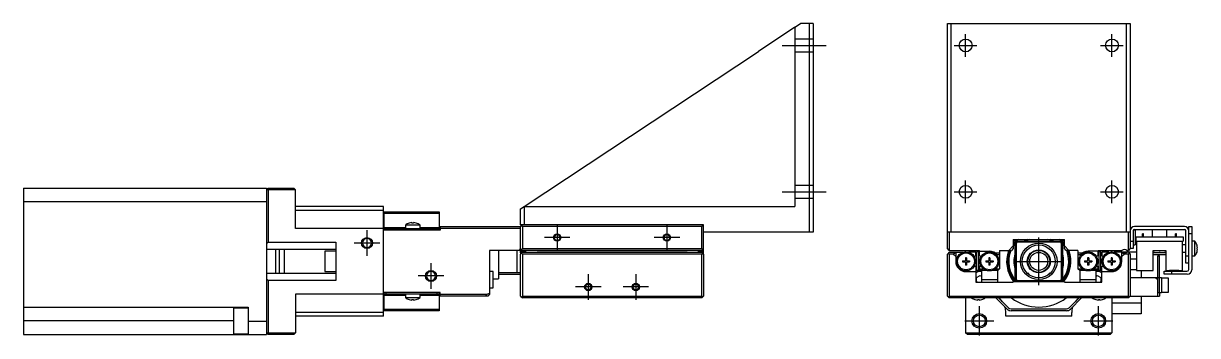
# Model space of a CAD drawing. Extents: x 0 to 679, y -8 to 598.
# Drawn here: x 358 to 679, y 260.8 to 346 of the extents above; entities that cross this region are included whole.
import ezdxf

# ---------------------------------------------------------------- set-up
doc = ezdxf.new("R2010")
doc.units = 0
doc.header["$LTSCALE"] = 0.5
doc.linetypes.add('CENTER', pattern=[50.8, 31.75, -6.35, 6.35, -6.35])
doc.linetypes.add('DASHED', pattern=[19.05, 12.7, -6.35])
for name, color, linetype in [('MSM_CENTER', 1, 'CENTER'), ('MSM_CONTINUOUS', 7, 'CONTINUOUS'), ('MSM_DASHED', 4, 'DASHED'), ('MSM_NARROW', 5, 'CONTINUOUS')]:
    doc.layers.add(name, color=color, linetype=linetype)

msp = doc.modelspace()

# ---------------------------------------------------------------- linework, layer by layer
at = {"layer": 'MSM_CENTER'}
for p, q in [((615.58, 336.93), (615.58, 343.13)), ((655.58, 336.93), (655.58, 343.13)), ((565.43, 340.03), (577.43, 340.03)), ((612.48, 340.03), (618.68, 340.03)), ((652.48, 340.03), (658.68, 340.03)), ((615.58, 296.93), (615.58, 303.13)), ((655.58, 296.93), (655.58, 303.13)), ((565.43, 300.03), (577.43, 300.03)), ((612.48, 300.03), (618.68, 300.03)), ((652.48, 300.03), (658.68, 300.03)), ((451.93, 289.53), (451.93, 282.53)), ((503.93, 291.03), (503.93, 284.03)), ((533.93, 291.03), (533.93, 284.03)), ((455.43, 286.03), (448.43, 286.03)), ((507.43, 287.53), (500.43, 287.53)), ((537.43, 287.53), (530.43, 287.53)), ((635.58, 274.53), (635.58, 287.53)), ((469.43, 280.53), (469.43, 273.53)), ((629.08, 281.03), (642.08, 281.03)), ((472.93, 277.03), (465.93, 277.03)), ((512.43, 277.53), (512.43, 270.53)), ((525.43, 277.53), (525.43, 270.53)), ((515.93, 274.03), (508.93, 274.03)), ((528.93, 274.03), (521.93, 274.03)), ((619.32, 268.77), (619.32, 260.77)), ((651.85, 268.77), (651.85, 260.77)), ((615.32, 264.77), (623.32, 264.77)), ((647.85, 264.77), (655.85, 264.77))]:
    msp.add_line(p, q, dxfattribs=at)
at = {"layer": 'MSM_CONTINUOUS'}
for p, q in [((568.93, 345.04), (558.93, 338.42)), ((568.93, 345.04), (570.43, 346.03)), ((568.93, 345.04), (568.93, 296.03)), ((573.93, 346.03), (570.43, 346.03)), ((572.93, 289.03), (572.93, 346.03)), ((573.93, 346.03), (573.93, 289.03)), ((610.58, 346.03), (660.58, 346.03)), ((610.58, 284.53), (610.58, 346.03)), ((611.58, 346.03), (611.58, 289.03)), ((659.58, 289.03), (659.58, 346.03)), ((660.58, 346.03), (660.58, 284.53)), ((494.89, 296.03), (558.93, 338.42)), ((358.03, 301.03), (424.43, 301.03)), ((358.03, 301.03), (358.03, 261.03)), ((424.43, 301.03), (424.43, 261.03)), ((424.93, 301.03), (424.43, 300.53)), ((424.68, 300.78), (424.93, 300.53)), ((424.93, 301.03), (431.93, 301.03)), ((424.93, 300.53), (424.93, 286.28)), ((432.43, 300.53), (424.93, 300.53)), ((432.43, 300.53), (431.93, 301.03)), ((432.43, 290.03), (432.43, 300.53)), ((424.43, 297.33), (358.03, 297.33)), ((456.43, 296.03), (432.43, 296.03)), ((456.43, 266.03), (456.43, 296.03)), ((493.93, 295.4), (494.89, 296.03)), ((493.93, 291.03), (493.93, 295.4)), ((494.89, 296.03), (568.93, 296.03)), ((494.93, 296.03), (494.93, 291.03)), ((432.43, 295.03), (456.43, 295.03)), ((456.63, 289.53), (456.63, 294.53)), ((456.63, 294.53), (471.63, 294.53)), ((471.63, 294.09), (456.63, 294.09)), ((471.63, 294.53), (471.63, 289.53)), ((456.43, 290.03), (432.43, 290.03)), ((471.93, 289.53), (456.43, 289.53)), ((456.63, 290.32), (462.43, 290.32)), ((456.63, 290.03), (471.63, 290.03)), ((457.13, 290.03), (457.13, 289.53)), ((466.43, 290.93), (462.43, 290.93)), ((462.43, 290.93), (462.43, 290.03)), ((463.51, 291.49), (463.48, 291.49)), ((464.23, 291.49), (464.23, 291.62)), ((464.63, 291.49), (464.23, 291.49)), ((464.63, 291.62), (464.63, 291.49)), ((465.38, 291.49), (465.36, 291.49)), ((466.43, 290.03), (466.43, 290.93)), ((466.43, 290.32), (471.63, 290.32)), ((471.13, 289.53), (471.13, 290.03)), ((471.93, 290.53), (471.93, 289.53)), ((471.93, 290.53), (493.93, 290.53)), ((493.93, 290.03), (471.93, 290.03)), ((543.93, 291.03), (493.93, 291.03)), ((494.43, 291.03), (493.93, 290.53)), ((493.93, 283.33), (493.93, 290.53)), ((494.18, 290.78), (494.43, 290.53)), ((543.43, 290.53), (494.43, 290.53)), ((494.43, 290.53), (494.43, 284.53)), ((543.93, 290.53), (543.43, 291.03)), ((543.43, 290.53), (543.68, 290.78)), ((543.43, 284.53), (543.43, 290.53)), ((543.93, 283.33), (543.93, 291.03)), ((573.93, 289.03), (543.93, 289.03)), ((660.58, 289.03), (610.58, 289.03)), ((611.08, 289.03), (611.08, 284.03)), ((660.08, 284.03), (660.08, 289.03)), ((661.38, 289.33), (661.38, 284.53)), ((661.88, 289.53), (661.44, 289.53)), ((675.38, 290.53), (661.78, 290.53)), ((661.78, 289.73), (675.38, 289.73)), ((661.88, 289.53), (661.88, 285.53)), ((666.58, 289.73), (666.58, 287.73)), ((670.58, 287.73), (670.58, 289.73)), ((675.78, 280.53), (675.78, 289.33)), ((676.58, 290.53), (677.38, 290.53)), ((676.58, 278.83), (676.58, 290.53)), ((677.38, 290.53), (677.38, 278.73)), ((424.93, 286.28), (424.43, 285.78)), ((424.93, 286.28), (443.43, 286.28)), ((443.43, 286.28), (443.43, 275.78)), ((628.58, 287.03), (642.58, 287.03)), ((628.58, 287.03), (628.58, 284.53)), ((629.08, 285.73), (629.38, 286.03)), ((629.08, 276.33), (629.08, 285.73)), ((629.58, 286.23), (629.38, 286.03)), ((629.38, 286.03), (629.38, 276.03)), ((629.58, 286.23), (629.88, 286.53)), ((641.58, 286.23), (629.58, 286.23)), ((629.88, 286.53), (641.28, 286.53)), ((641.28, 286.53), (641.58, 286.23)), ((641.78, 286.03), (641.58, 286.23)), ((641.78, 276.03), (641.78, 286.03)), ((641.78, 286.03), (642.08, 285.73)), ((642.08, 285.73), (642.08, 276.33)), ((642.58, 284.53), (642.58, 287.03)), ((660.58, 286.53), (661.38, 286.53)), ((661.88, 287.23), (662.08, 287.23)), ((662.08, 287.73), (675.08, 287.73)), ((662.08, 287.73), (662.08, 286.53)), ((662.08, 286.53), (675.08, 286.53)), ((662.33, 286.53), (662.33, 278.53)), ((664.21, 288.53), (663.96, 288.53)), ((663.96, 287.73), (663.96, 288.53)), ((664.21, 287.73), (664.21, 288.53)), ((672.96, 287.73), (672.96, 288.53)), ((673.21, 288.53), (672.96, 288.53)), ((673.21, 287.73), (673.21, 288.53)), ((674.83, 278.53), (674.83, 286.53)), ((675.08, 287.73), (675.08, 286.53)), ((677.38, 288.53), (676.58, 288.53)), ((678.28, 286.53), (677.38, 286.53)), ((678.28, 282.53), (678.28, 286.53)), ((443.43, 284.28), (424.43, 284.28)), ((426.93, 284.28), (426.93, 277.78)), ((427.93, 284.28), (427.93, 277.78)), ((429.43, 277.78), (429.43, 284.28)), ((440.43, 283.78), (440.43, 278.28)), ((443.43, 283.78), (440.43, 283.78)), ((543.93, 284.03), (485.43, 284.03)), ((485.43, 284.03), (485.43, 272.03)), ((487.93, 284.03), (487.93, 276.28)), ((492.93, 284.03), (492.93, 278.03)), ((493.93, 284.53), (493.43, 284.03)), ((494.43, 284.53), (493.93, 284.03)), ((493.93, 283.83), (495.33, 283.83)), ((494.43, 283.53), (493.93, 283.03)), ((494.03, 283.23), (493.93, 283.33)), ((493.93, 271.53), (493.93, 283.03)), ((494.03, 283.13), (494.03, 283.33)), ((494.43, 283.03), (494.18, 283.28)), ((494.33, 283.63), (494.33, 283.43)), ((495.03, 283.63), (494.33, 283.63)), ((494.43, 284.53), (543.43, 284.53)), ((494.43, 283.53), (543.43, 283.53)), ((543.43, 283.03), (494.43, 283.03)), ((494.43, 283.03), (494.43, 271.53)), ((495.03, 283.53), (495.03, 283.63)), ((495.33, 283.53), (495.33, 283.83)), ((498.43, 283.65), (539.43, 283.65)), ((498.43, 283.65), (498.43, 283.53)), ((539.43, 283.65), (539.43, 283.53)), ((543.93, 283.83), (542.53, 283.83)), ((542.53, 283.53), (542.53, 283.83)), ((542.83, 283.63), (542.83, 283.53)), ((543.53, 283.63), (542.83, 283.63)), ((543.93, 284.03), (543.43, 284.53)), ((543.93, 283.03), (543.43, 283.53)), ((543.68, 283.28), (543.43, 283.03)), ((543.43, 271.53), (543.43, 283.03)), ((543.53, 283.43), (543.53, 283.63)), ((543.93, 283.33), (543.83, 283.23)), ((543.83, 283.33), (543.83, 283.13)), ((543.93, 283.03), (543.93, 271.53)), ((611.08, 284.03), (610.58, 284.53)), ((611.08, 283.53), (610.58, 283.03)), ((610.58, 271.53), (610.58, 283.03)), ((611.08, 283.03), (610.83, 283.28)), ((611.08, 284.03), (619.38, 284.03)), ((611.08, 283.53), (614.97, 283.53)), ((611.08, 283.03), (611.08, 271.53)), ((612.28, 283.03), (611.08, 283.03)), ((612.88, 283.45), (612.28, 283.03)), ((612.28, 283.03), (612.88, 282.43)), ((612.88, 283.53), (612.88, 281.03)), ((615.58, 283.63), (615.58, 284.03)), ((618.38, 283.53), (616.4, 283.53)), ((618.09, 282.41), (618.38, 282.57)), ((618.38, 282.57), (618.38, 283.53)), ((619.18, 283.65), (618.58, 283.65)), ((618.58, 283.65), (618.58, 278.65)), ((619.18, 278.65), (619.18, 283.65)), ((619.38, 282.57), (619.38, 284.03)), ((619.38, 283.83), (622.08, 283.83)), ((619.68, 282.41), (619.38, 282.57)), ((623.68, 283.33), (624.88, 283.33)), ((624.88, 282.83), (624.23, 282.83)), ((624.88, 284.03), (628.08, 284.03)), ((624.88, 284.03), (624.88, 279.03)), ((627.38, 284.03), (628.58, 285.24)), ((628.58, 284.53), (628.08, 284.03)), ((642.58, 285.24), (643.79, 284.03)), ((643.08, 284.03), (642.58, 284.53)), ((646.28, 284.03), (643.08, 284.03)), ((646.28, 284.03), (646.28, 279.03)), ((646.28, 283.33), (647.49, 283.33)), ((646.94, 282.83), (646.28, 282.83)), ((651.78, 283.83), (649.08, 283.83)), ((651.78, 282.57), (651.49, 282.41)), ((651.78, 284.03), (658.32, 284.03)), ((651.78, 282.57), (651.78, 284.03)), ((652.58, 283.65), (651.98, 283.65)), ((651.98, 283.65), (651.98, 278.65)), ((652.58, 278.65), (652.58, 283.65)), ((652.78, 283.53), (652.78, 282.57)), ((654.77, 283.53), (652.78, 283.53)), ((652.78, 282.57), (653.08, 282.41)), ((655.58, 283.63), (655.58, 284.03)), ((662.33, 283.53), (656.2, 283.53)), ((658.28, 281.03), (658.28, 283.53)), ((658.88, 283.03), (658.28, 283.45)), ((658.28, 282.43), (658.88, 283.03)), ((660.08, 283.03), (658.88, 283.03)), ((659.64, 284.03), (660.08, 284.03)), ((660.58, 284.53), (660.08, 284.03)), ((660.08, 283.53), (660.58, 283.03)), ((660.33, 283.28), (660.08, 283.03)), ((660.08, 271.53), (660.08, 283.03)), ((661.38, 284.53), (660.58, 284.53)), ((660.58, 283.03), (660.58, 271.53)), ((661.38, 285.53), (661.88, 285.53)), ((666.83, 284.03), (670.33, 284.03)), ((666.83, 278.53), (666.83, 284.03)), ((670.33, 283.33), (666.83, 283.33)), ((670.33, 282.83), (666.83, 282.83)), ((668.08, 271.53), (668.08, 282.53)), ((668.08, 282.53), (668.58, 282.53)), ((668.58, 272.53), (668.58, 282.53)), ((670.33, 284.03), (670.33, 278.53)), ((675.78, 285.53), (674.83, 285.53)), ((674.83, 283.53), (675.78, 283.53)), ((675.78, 282.53), (676.58, 282.53)), ((677.38, 282.53), (678.28, 282.53)), ((678.84, 285.46), (678.84, 285.48)), ((678.84, 284.73), (678.97, 284.73)), ((678.84, 284.33), (678.84, 284.73)), ((678.97, 284.33), (678.84, 284.33)), ((678.84, 283.58), (678.84, 283.6)), ((614.68, 281.18), (615.48, 281.18)), ((614.68, 281.18), (614.68, 280.89)), ((614.68, 280.89), (615.48, 280.89)), ((615.21, 281.18), (615.21, 280.89)), ((615.83, 282.03), (615.54, 282.03)), ((615.54, 282.03), (615.54, 281.24)), ((615.54, 281.5), (615.83, 281.5)), ((615.54, 280.83), (615.54, 280.03)), ((615.54, 280.56), (615.83, 280.56)), ((615.83, 280.03), (615.54, 280.03)), ((615.83, 282.03), (615.83, 281.24)), ((615.83, 280.83), (615.83, 280.03)), ((615.89, 281.18), (616.68, 281.18)), ((615.89, 280.89), (616.68, 280.89)), ((616.15, 280.89), (616.15, 281.18)), ((616.68, 281.18), (616.68, 280.89)), ((618.38, 279.49), (618.09, 279.66)), ((618.38, 279.49), (618.38, 275.33)), ((619.38, 279.49), (619.68, 279.66)), ((619.38, 279.03), (619.38, 279.49)), ((621.08, 281.18), (621.88, 281.18)), ((621.08, 281.18), (621.08, 280.89)), ((621.08, 280.89), (621.88, 280.89)), ((621.61, 281.18), (621.61, 280.89)), ((622.23, 282.03), (621.94, 282.03)), ((621.94, 282.03), (621.94, 281.24)), ((621.94, 281.5), (622.23, 281.5)), ((621.94, 280.83), (621.94, 280.03)), ((621.94, 280.56), (622.23, 280.56)), ((622.23, 280.03), (621.94, 280.03)), ((622.23, 282.03), (622.23, 281.24)), ((622.23, 280.83), (622.23, 280.03)), ((622.29, 281.18), (623.08, 281.18)), ((622.29, 280.89), (623.08, 280.89)), ((622.55, 280.89), (622.55, 281.18)), ((623.08, 281.18), (623.08, 280.89)), ((648.08, 281.18), (648.88, 281.18)), ((648.08, 281.18), (648.08, 280.89)), ((648.08, 280.89), (648.88, 280.89)), ((648.61, 281.18), (648.61, 280.89)), ((649.23, 282.03), (648.94, 282.03)), ((648.94, 282.03), (648.94, 281.24)), ((648.94, 281.5), (649.23, 281.5)), ((648.94, 280.83), (648.94, 280.03)), ((648.94, 280.56), (649.23, 280.56)), ((649.23, 280.03), (648.94, 280.03)), ((649.23, 282.03), (649.23, 281.24)), ((649.23, 280.83), (649.23, 280.03)), ((649.29, 281.18), (650.08, 281.18)), ((649.29, 280.89), (650.08, 280.89)), ((649.55, 280.89), (649.55, 281.18)), ((650.08, 281.18), (650.08, 280.89)), ((651.49, 279.66), (651.78, 279.49)), ((651.78, 279.03), (651.78, 279.49)), ((653.08, 279.66), (652.78, 279.49)), ((652.78, 275.33), (652.78, 279.49)), ((654.48, 281.18), (655.28, 281.18)), ((654.48, 281.18), (654.48, 280.89)), ((654.48, 280.89), (655.28, 280.89)), ((655.01, 281.18), (655.01, 280.89)), ((655.63, 282.03), (655.34, 282.03)), ((655.34, 282.03), (655.34, 281.24)), ((655.34, 281.5), (655.63, 281.5)), ((655.34, 280.83), (655.34, 280.03)), ((655.34, 280.56), (655.63, 280.56)), ((655.63, 280.03), (655.34, 280.03)), ((655.63, 282.03), (655.63, 281.24)), ((655.63, 280.83), (655.63, 280.03)), ((655.69, 281.18), (656.48, 281.18)), ((655.69, 280.89), (656.48, 280.89)), ((655.95, 280.89), (655.95, 281.18)), ((656.48, 281.18), (656.48, 280.89)), ((660.58, 281.73), (662.33, 281.73)), ((676.58, 280.53), (675.78, 280.53)), ((424.43, 277.78), (443.43, 277.78)), ((424.43, 276.28), (424.93, 275.78)), ((440.43, 278.28), (443.43, 278.28)), ((486.43, 278.28), (485.43, 278.28)), ((486.43, 273.78), (486.43, 278.28)), ((486.43, 276.28), (487.93, 276.28)), ((487.93, 278.03), (493.93, 278.03)), ((487.93, 277.53), (493.93, 277.53)), ((615.68, 278.23), (618.38, 278.23)), ((618.58, 278.65), (619.18, 278.65)), ((618.58, 276.61), (619.58, 277.18)), ((618.58, 275.45), (618.58, 276.61)), ((619.38, 279.03), (620.42, 279.03)), ((619.88, 278.53), (619.38, 279.03)), ((619.58, 277.18), (619.88, 277.01)), ((621.37, 278.53), (619.88, 278.53)), ((619.88, 278.53), (619.88, 275.33)), ((619.88, 276.03), (624.38, 276.03)), ((624.38, 278.53), (622.8, 278.53)), ((623.74, 279.03), (624.88, 279.03)), ((624.88, 279.03), (624.38, 278.53)), ((624.38, 275.33), (624.38, 278.53)), ((629.38, 276.03), (629.08, 276.33)), ((629.38, 276.03), (629.58, 275.83)), ((632.42, 277.83), (632.61, 277.83)), ((632.83, 277.61), (632.61, 277.83)), ((632.83, 277.61), (632.66, 277.61)), ((632.83, 277.47), (632.83, 277.61)), ((638.56, 277.83), (638.33, 277.61)), ((638.5, 277.61), (638.33, 277.61)), ((638.33, 277.61), (638.33, 277.47)), ((638.56, 277.83), (638.75, 277.83)), ((641.58, 275.83), (641.78, 276.03)), ((642.08, 276.33), (641.78, 276.03)), ((646.28, 279.03), (647.42, 279.03)), ((646.78, 278.53), (646.28, 279.03)), ((648.37, 278.53), (646.78, 278.53)), ((646.78, 278.53), (646.78, 275.33)), ((646.78, 276.03), (651.28, 276.03)), ((651.28, 278.53), (649.8, 278.53)), ((650.74, 279.03), (651.78, 279.03)), ((651.78, 279.03), (651.28, 278.53)), ((651.28, 275.33), (651.28, 278.53)), ((651.28, 277.01), (651.58, 277.18)), ((651.58, 277.18), (652.58, 276.61)), ((651.98, 278.65), (652.58, 278.65)), ((652.58, 276.61), (652.58, 275.45)), ((652.78, 278.23), (655.48, 278.23)), ((662.33, 278.73), (660.58, 278.73)), ((669.08, 276.53), (660.58, 276.53)), ((662.33, 278.53), (666.83, 278.53)), ((663.58, 278.53), (663.58, 276.53)), ((667.58, 276.53), (668.08, 276.03)), ((669.08, 276.53), (669.08, 272.53)), ((671.08, 276.43), (669.08, 276.43)), ((669.88, 277.53), (669.88, 278.33)), ((669.88, 278.33), (676.08, 278.33)), ((676.18, 277.53), (669.88, 277.53)), ((670.33, 278.53), (671.33, 278.53)), ((671.08, 272.63), (671.08, 276.43)), ((671.33, 278.53), (671.33, 278.63)), ((671.33, 278.63), (673.83, 278.63)), ((671.88, 278.33), (671.88, 277.53)), ((672.13, 278.63), (672.13, 278.53)), ((672.13, 278.53), (673.03, 278.53)), ((672.51, 278.63), (672.51, 278.53)), ((672.66, 278.63), (672.66, 278.53)), ((673.03, 278.63), (673.03, 278.53)), ((673.83, 278.53), (673.83, 278.63)), ((673.83, 278.53), (674.83, 278.53)), ((424.93, 275.78), (424.93, 261.53)), ((443.43, 275.78), (424.93, 275.78)), ((485.43, 273.78), (486.43, 273.78)), ((618.38, 275.33), (628.58, 275.33)), ((618.79, 275.33), (618.58, 275.45)), ((628.58, 275.33), (628.58, 275.53)), ((628.58, 275.53), (642.58, 275.53)), ((629.58, 275.83), (641.58, 275.83)), ((629.88, 275.53), (629.58, 275.83)), ((641.58, 275.83), (641.28, 275.53)), ((642.58, 275.53), (642.58, 275.33)), ((642.58, 275.33), (652.78, 275.33)), ((652.58, 275.45), (652.37, 275.33)), ((456.43, 272.03), (432.43, 272.03)), ((432.43, 272.03), (432.43, 261.53)), ((471.93, 272.53), (456.43, 272.53)), ((456.63, 267.53), (456.63, 272.53)), ((471.63, 272.03), (456.63, 272.03)), ((462.43, 271.74), (456.63, 271.74)), ((457.13, 272.53), (457.13, 272.03)), ((462.43, 272.03), (462.43, 271.13)), ((462.43, 271.13), (466.43, 271.13)), ((463.48, 270.57), (463.51, 270.57)), ((464.23, 270.57), (464.63, 270.57)), ((464.23, 270.44), (464.23, 270.57)), ((464.63, 270.57), (464.63, 270.44)), ((465.36, 270.57), (465.38, 270.57)), ((466.43, 271.13), (466.43, 272.03)), ((471.63, 271.74), (466.43, 271.74)), ((471.13, 272.03), (471.13, 272.53)), ((471.63, 272.53), (471.63, 267.53)), ((471.93, 271.53), (471.93, 272.53)), ((471.93, 272.03), (484.82, 272.03)), ((484.93, 271.53), (471.93, 271.53)), ((484.32, 271.53), (484.82, 272.03)), ((484.82, 272.03), (485.43, 272.34)), ((485.43, 272.03), (484.93, 271.53)), ((493.93, 271.53), (494.43, 271.03)), ((494.18, 271.28), (494.43, 271.53)), ((494.43, 271.53), (543.43, 271.53)), ((543.43, 271.03), (494.43, 271.03)), ((543.43, 271.53), (543.68, 271.28)), ((543.43, 271.03), (543.93, 271.53)), ((610.58, 271.53), (611.08, 271.03)), ((610.83, 271.28), (611.08, 271.53)), ((611.08, 271.53), (660.08, 271.53)), ((660.08, 271.03), (611.08, 271.03)), ((615.58, 271.03), (615.58, 261.53)), ((618.13, 270.57), (618.15, 270.57)), ((618.88, 270.57), (619.28, 270.57)), ((618.88, 270.44), (618.88, 270.57)), ((619.28, 270.57), (619.28, 270.44)), ((620.01, 270.57), (620.03, 270.57)), ((626.94, 267.97), (623.88, 271.03)), ((624.58, 271.03), (627.29, 268.32)), ((643.88, 268.32), (646.58, 271.03)), ((647.29, 271.03), (644.23, 267.97)), ((651.13, 270.57), (651.15, 270.57)), ((651.88, 270.57), (652.28, 270.57)), ((651.88, 270.44), (651.88, 270.57)), ((652.28, 270.57), (652.28, 270.44)), ((653.01, 270.57), (653.03, 270.57)), ((655.58, 271.03), (655.58, 261.53)), ((655.58, 269.73), (663.58, 269.73)), ((660.08, 271.53), (660.33, 271.28)), ((660.58, 271.53), (660.08, 271.03)), ((660.58, 271.53), (668.58, 271.53)), ((663.58, 271.53), (663.58, 266.73)), ((668.08, 272.53), (669.08, 272.53)), ((668.58, 272.53), (668.58, 271.53)), ((669.08, 272.63), (671.08, 272.63)), ((358.03, 268.52), (419.43, 268.52)), ((415.43, 268.27), (415.43, 261.27)), ((419.43, 268.27), (415.43, 268.27)), ((419.43, 268.52), (419.43, 261.03)), ((456.43, 267.03), (432.43, 267.03)), ((456.63, 267.97), (471.63, 267.97)), ((471.63, 267.53), (456.63, 267.53)), ((626.58, 266.03), (626.58, 267.03)), ((628, 268.03), (643.17, 268.03)), ((643.17, 267.53), (628, 267.53)), ((644.58, 266.03), (644.58, 267.03)), ((663.58, 266.73), (655.58, 266.73)), ((415.43, 264.82), (358.03, 264.82)), ((419.43, 264.73), (424.43, 264.73)), ((456.43, 266.03), (432.43, 266.03)), ((644.58, 266.03), (626.58, 266.03)), ((358.03, 261.03), (424.43, 261.03)), ((415.43, 261.27), (419.43, 261.27)), ((424.93, 261.03), (424.43, 261.53)), ((424.93, 261.53), (424.68, 261.28)), ((424.93, 261.53), (432.43, 261.53)), ((431.93, 261.03), (424.93, 261.03)), ((431.93, 261.03), (432.43, 261.53)), ((615.58, 261.53), (655.58, 261.53)), ((616.08, 261.03), (615.58, 261.53)), ((655.08, 261.03), (616.08, 261.03)), ((655.58, 261.53), (655.08, 261.03))]:
    msp.add_line(p, q, dxfattribs=at)
for centre, radius in [((615.58, 340.03), 1.75), ((655.58, 340.03), 1.75), ((615.58, 300.03), 1.75), ((655.58, 300.03), 1.75), ((635.58, 281.03), 5), ((615.68, 281.03), 2.6), ((615.68, 281.03), 2.3), ((622.08, 281.03), 2.6), ((622.08, 281.03), 2.3), ((635.58, 281.03), 4.5), ((635.58, 281.03), 3.15), ((635.58, 281.03), 3), ((649.08, 281.03), 2.6), ((649.08, 281.03), 2.3), ((655.48, 281.03), 2.6), ((655.48, 281.03), 2.3), ((619.32, 264.77), 1.62), ((651.85, 264.77), 1.62)]:
    msp.add_circle(centre, radius, dxfattribs=at)
at = {"layer": 'MSM_CONTINUOUS', "extrusion": (0, 0, -1)}
for centre, radius in [((-451.93, 286.03), 1.23), ((-503.93, 287.53), 0.783), ((-533.93, 287.53), 0.783), ((-469.43, 277.03), 1.23), ((-512.43, 274.03), 0.783), ((-525.43, 274.03), 0.783)]:
    msp.add_circle(centre, radius, dxfattribs=at)
at = {"layer": 'MSM_CONTINUOUS'}
for centre, radius, start, end in [((464.43, 288.43), 3.2, 107.27, 128.6822), ((464.43, 288.43), 3.19, 93.5903, 106.9053), ((464.43, 288.43), 3.19, 73.0947, 86.4097), ((464.43, 288.43), 3.2, 51.3178, 72.73), ((661.78, 289.33), 1.2, 90, 180), ((661.78, 289.33), 0.4, 90, 180), ((675.38, 289.33), 1.2, 0, 90), ((675.38, 289.33), 0.4, 0, 90), ((635.58, 281.03), 8.5, 135.0991, 145.4397), ((635.58, 281.03), 8.2, 132.9703, 148.6118), ((635.58, 281.03), 9, 138.1897, 141.0576), ((635.58, 281.03), 8.8, 137.0141, 142.6982), ((635.58, 281.03), 6.8, 118.0725, 126.0189), ((635.58, 281.03), 6.5, 112.6199, 122.2042), ((630.81, 285.8), 1.67, 25.823, 29.2973), ((630.81, 285.8), 1.9, 22.4977, 29.3427), ((630.81, 285.8), 1.98, 21.588, 29.3033), ((635.58, 281.03), 6.5, 57.7958, 67.3801), ((635.58, 281.03), 6.8, 53.9811, 61.9275), ((635.58, 281.03), 8.2, 31.3882, 47.0297), ((635.58, 281.03), 8.5, 34.5603, 44.9009), ((635.58, 281.03), 8.8, 37.3018, 42.9859), ((635.58, 281.03), 9, 38.9424, 41.8103), ((675.78, 284.53), 3.2, 17.27, 38.6822), ((494.33, 283.33), 0.3, 90, 180), ((495.03, 283.33), 0.3, 41.8103, 90), ((542.83, 283.33), 0.3, 90, 138.1897), ((543.53, 283.33), 0.3, 0, 90), ((618.88, 281.15), 1.59, 100.8931, 108.3584), ((618.88, 281.15), 1.59, 71.6416, 79.1069), ((622.08, 281.03), 2.8, 40.0052, 90), ((635.58, 281.03), 8.8, 160.0677, 218.6822), ((635.58, 281.03), 8.5, 159.3327, 220.3202), ((635.58, 281.03), 8.2, 158.5399, 222.1236), ((635.58, 281.03), 6.8, 162.9174, 197.0826), ((635.58, 281.03), 8.2, 317.8764, 21.4601), ((635.58, 281.03), 8.5, 319.6798, 20.6673), ((635.58, 281.03), 6.8, 342.9174, 17.0826), ((635.58, 281.03), 8.8, 321.3178, 19.9323), ((649.08, 281.03), 2.8, 90, 139.9948), ((652.28, 281.15), 1.59, 100.8931, 108.3584), ((652.28, 281.15), 1.59, 71.6416, 79.1069), ((658.98, 283.28), 1, 48.5904, 131.4096), ((658.98, 284.28), 1, 228.5904, 311.4096), ((667.08, 284.13), 0.25, 203.5782, 336.4218), ((668.58, 284.13), 0.25, 203.5782, 336.4218), ((670.08, 284.13), 0.25, 203.5782, 336.4218), ((675.78, 284.53), 3.2, 321.3178, 342.73), ((675.78, 284.53), 3.19, 3.5903, 16.9053), ((675.78, 284.53), 3.19, 343.0947, 356.4096), ((615.68, 281.03), 2.8, 180, 270), ((615.48, 281.24), 0.06, 270, 0), ((615.48, 280.83), 0.06, 0, 90), ((615.89, 281.24), 0.06, 180, 270), ((615.89, 280.83), 0.06, 90, 180), ((618.88, 281.03), 1.59, 120, 126.1972), ((618.88, 281.03), 1.59, 233.8028, 240), ((618.88, 281.15), 1.59, 235.7956, 259.1069), ((618.88, 281.15), 1.59, 280.8931, 304.2044), ((618.88, 281.03), 1.59, 53.8028, 60), ((618.88, 281.03), 1.59, 300, 306.1972), ((621.88, 281.24), 0.06, 270, 0), ((621.88, 280.83), 0.06, 0, 90), ((622.29, 281.24), 0.06, 180, 270), ((622.29, 280.83), 0.06, 90, 180), ((648.88, 281.24), 0.06, 270, 0), ((648.88, 280.83), 0.06, 0, 90), ((649.29, 281.24), 0.06, 180, 270), ((649.29, 280.83), 0.06, 90, 180), ((652.28, 281.03), 1.59, 120, 126.1972), ((652.28, 281.03), 1.59, 233.8028, 240), ((652.28, 281.15), 1.59, 235.7956, 259.1069), ((652.28, 281.15), 1.59, 280.8931, 304.2044), ((652.28, 281.03), 1.59, 53.8028, 60), ((652.28, 281.03), 1.59, 300, 306.1972), ((655.28, 281.24), 0.06, 270, 0), ((655.28, 280.83), 0.06, 0, 90), ((655.48, 281.03), 2.8, 270, 0), ((655.69, 281.24), 0.06, 180, 270), ((655.69, 280.83), 0.06, 90, 180), ((619.58, 276.03), 2.6, 85.4034, 117.4864), ((619.58, 276.03), 2.25, 82.3377, 122.231), ((651.58, 276.03), 2.25, 57.769, 97.6623), ((651.58, 276.03), 2.6, 62.5136, 94.5966), ((676.08, 278.83), 0.5, 270, 0), ((676.18, 278.73), 1.2, 270, 0), ((464.43, 273.63), 3.2, 231.3178, 252.73), ((464.43, 273.63), 3.19, 253.0947, 266.4097), ((464.43, 273.63), 3.19, 273.5903, 286.9053), ((464.43, 273.63), 3.2, 287.27, 308.6822), ((619.08, 273.63), 3.2, 234.3409, 252.73), ((619.08, 273.63), 3.19, 253.0947, 266.4097), ((619.08, 273.63), 3.19, 273.5903, 286.9053), ((619.08, 273.63), 3.2, 287.27, 305.6591), ((621.58, 267.03), 5, 36.8699, 53.1301), ((635.58, 281.03), 12.5, 233.1301, 306.8699), ((649.58, 267.03), 5, 126.8699, 143.1301), ((652.08, 273.63), 3.2, 234.3409, 252.73), ((652.08, 273.63), 3.19, 253.0947, 266.4097), ((652.08, 273.63), 3.19, 273.5903, 286.9053), ((652.08, 273.63), 3.2, 287.27, 305.6591), ((621.58, 267.03), 5, 0, 17.8669), ((628, 269.03), 1.5, 225, 270), ((628, 269.03), 1, 225, 270), ((643.17, 269.03), 1, 270, 315), ((643.17, 269.03), 1.5, 270, 315), ((649.58, 267.03), 5, 162.1331, 180)]:
    msp.add_arc(centre, radius, start, end, dxfattribs=at)
at = {"layer": 'MSM_DASHED'}
for p, q in [((573.93, 341.78), (568.93, 341.78)), ((568.93, 338.28), (573.93, 338.28)), ((573.93, 301.78), (568.93, 301.78)), ((568.93, 298.28), (573.93, 298.28))]:
    msp.add_line(p, q, dxfattribs=at)
at = {"layer": 'MSM_NARROW'}
for centre, radius in [((451.93, 286.03), 1.5), ((503.93, 287.53), 1), ((533.93, 287.53), 1), ((635.58, 281.03), 2.46), ((469.43, 277.03), 1.5), ((512.43, 274.03), 1), ((525.43, 274.03), 1), ((619.32, 264.77), 2), ((651.85, 264.77), 2)]:
    msp.add_circle(centre, radius, dxfattribs=at)

doc.saveas('drawing.dxf')
